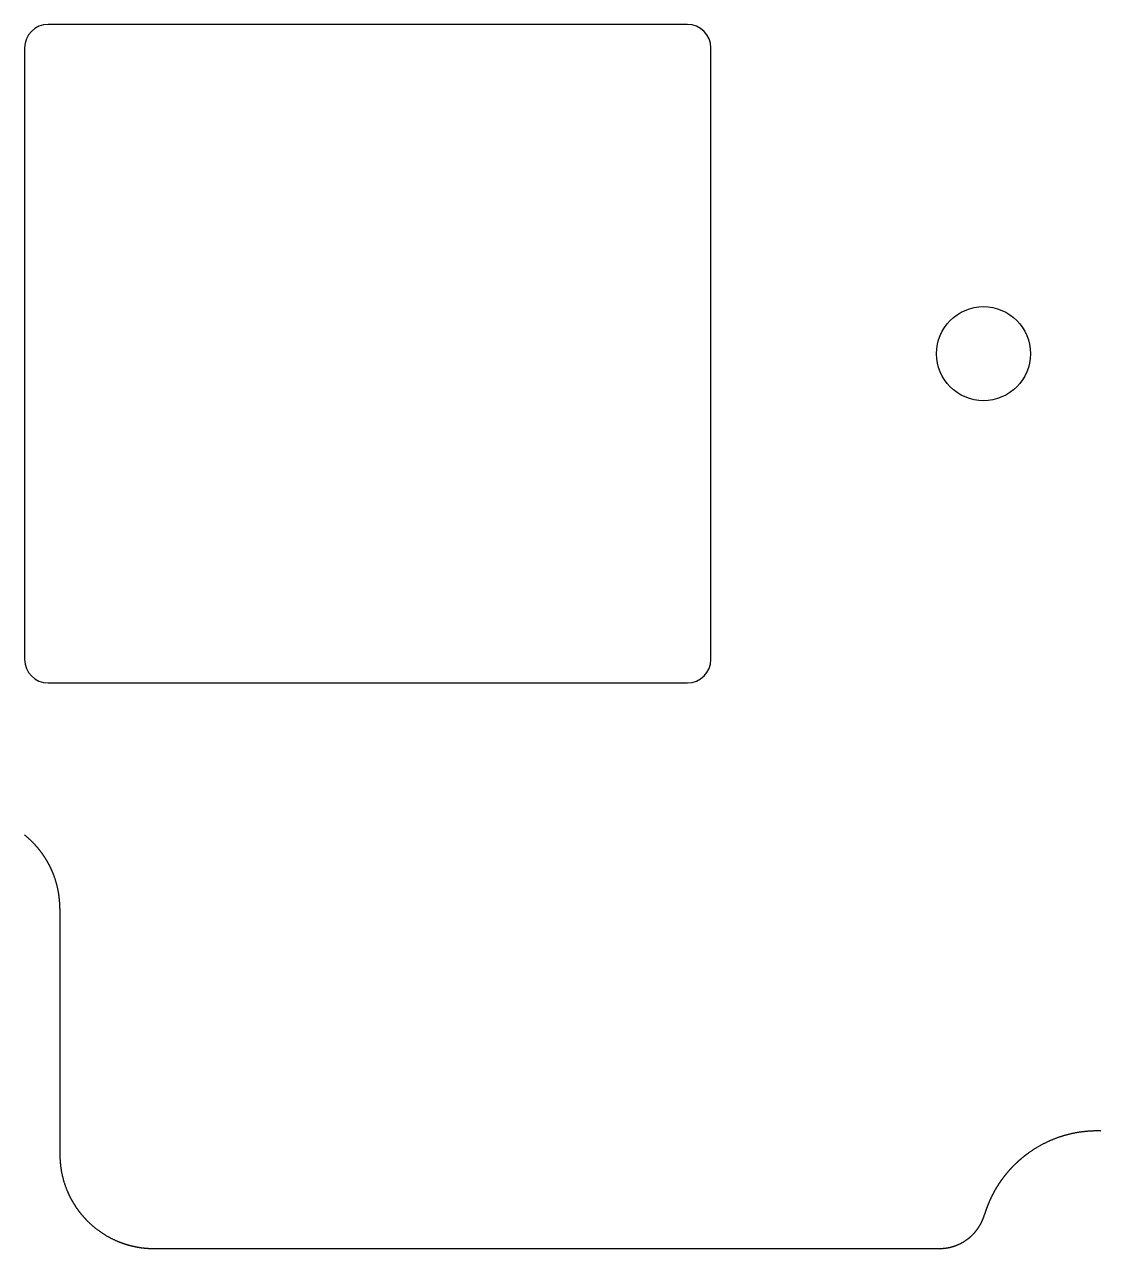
# Model space of a CAD drawing. Header units: millimetres. Extents: x -10 to 277, y -95 to 18.
# Drawn here: x 230.82 to 253.71, y -95.23 to -69.2 of the extents above; entities that cross this region are included whole.
import ezdxf

# ---------------------------------------------------------------- set-up
doc = ezdxf.new("R2010")
doc.units = ezdxf.units.MM
doc.header["$MEASUREMENT"] = 0
doc.layers.get('0').update_dxf_attribs({"linetype": 'CONTINUOUS'})
doc.layers.add('Edge.Cuts', color=53, linetype='CONTINUOUS')

msp = doc.modelspace()

# ---------------------------------------------------------------- linework, layer by layer
msp.add_lwpolyline([(245.425, -82.6975), (245.425, -69.6975, 0.414213562), (244.925, -69.1975), (231.325, -69.1975, 0.414212391), (230.825, -69.6975), (230.825, -82.6975, 0.414212391), (231.325, -83.1975), (244.925, -83.1975, 0.414213562)], format="xyb", close=True)
msp.add_circle((251.221875, -76.1975), 1)
at = {"layer": 'Edge.Cuts', "linetype": 'Continuous'}
for p, q in [((230.829289, -86.436809), (230.819416, -86.42891)), ((230.839113, -86.44477), (230.829289, -86.436809)), ((230.848885, -86.452794), (230.839113, -86.44477)), ((230.858607, -86.460879), (230.848885, -86.452794)), ((230.868278, -86.469026), (230.858607, -86.460879)), ((230.877898, -86.477234), (230.868278, -86.469026)), ((230.887466, -86.485503), (230.877898, -86.477234)), ((230.896982, -86.493832), (230.887466, -86.485503)), ((230.906445, -86.502222), (230.896982, -86.493832)), ((230.915855, -86.510672), (230.906445, -86.502222)), ((230.925213, -86.519182), (230.915855, -86.510672)), ((230.934517, -86.527751), (230.925213, -86.519182)), ((230.943767, -86.53638), (230.934517, -86.527751)), ((230.952963, -86.545067), (230.943767, -86.53638)), ((230.962104, -86.553813), (230.952963, -86.545067)), ((230.971191, -86.562618), (230.962104, -86.553813)), ((230.980223, -86.57148), (230.971191, -86.562618)), ((230.9892, -86.5804), (230.980223, -86.57148)), ((230.990831, -86.582033), (230.9892, -86.5804)), ((230.995296, -86.586523), (230.990831, -86.582033)), ((230.999746, -86.591025), (230.995296, -86.586523)), ((231.004182, -86.595542), (230.999746, -86.591025)), ((231.008602, -86.600072), (231.004182, -86.595542)), ((231.013009, -86.604616), (231.008602, -86.600072)), ((231.0174, -86.609174), (231.013009, -86.604616)), ((231.021778, -86.613746), (231.0174, -86.609174)), ((231.02614, -86.61833), (231.021778, -86.613746)), ((231.030489, -86.622929), (231.02614, -86.61833)), ((231.034821, -86.627541), (231.030489, -86.622929)), ((231.03914, -86.632167), (231.034821, -86.627541)), ((231.043443, -86.636806), (231.03914, -86.632167)), ((231.047733, -86.641459), (231.043443, -86.636806)), ((231.052006, -86.646125), (231.047733, -86.641459)), ((231.056265, -86.650804), (231.052006, -86.646125)), ((231.060509, -86.655496), (231.056265, -86.650804)), ((231.064738, -86.660203), (231.060509, -86.655496)), ((231.068952, -86.664922), (231.064738, -86.660203)), ((231.073151, -86.669654), (231.068952, -86.664922)), ((231.077335, -86.674399), (231.073151, -86.669654)), ((231.081504, -86.679158), (231.077335, -86.674399)), ((231.085657, -86.683929), (231.081504, -86.679158)), ((231.089796, -86.688714), (231.085657, -86.683929)), ((231.093918, -86.693511), (231.089796, -86.688714)), ((231.098027, -86.698322), (231.093918, -86.693511)), ((231.102119, -86.703145), (231.098027, -86.698322)), ((231.106196, -86.707982), (231.102119, -86.703145)), ((231.110258, -86.71283), (231.106196, -86.707982)), ((231.114304, -86.717693), (231.110258, -86.71283)), ((231.118335, -86.722566), (231.114304, -86.717693)), ((231.122351, -86.727454), (231.118335, -86.722566)), ((231.12635, -86.732353), (231.122351, -86.727454)), ((231.130335, -86.737266), (231.12635, -86.732353)), ((231.134303, -86.74219), (231.130335, -86.737266)), ((231.138256, -86.747128), (231.134303, -86.74219)), ((231.142193, -86.752077), (231.138256, -86.747128)), ((231.146115, -86.75704), (231.142193, -86.752077)), ((231.150021, -86.762014), (231.146115, -86.75704)), ((231.153911, -86.767001), (231.150021, -86.762014)), ((231.157785, -86.771999), (231.153911, -86.767001)), ((231.161644, -86.777011), (231.157785, -86.771999)), ((231.165486, -86.782034), (231.161644, -86.777011)), ((231.169313, -86.787069), (231.165486, -86.782034)), ((231.173123, -86.792116), (231.169313, -86.787069)), ((231.176918, -86.797176), (231.173123, -86.792116)), ((231.180696, -86.802247), (231.176918, -86.797176)), ((231.184459, -86.807331), (231.180696, -86.802247)), ((231.188205, -86.812426), (231.184459, -86.807331)), ((231.191936, -86.817533), (231.188205, -86.812426)), ((231.19565, -86.822652), (231.191936, -86.817533)), ((231.199348, -86.827783), (231.19565, -86.822652)), ((231.203029, -86.832924), (231.199348, -86.827783)), ((231.206695, -86.838079), (231.203029, -86.832924)), ((231.210343, -86.843244), (231.206695, -86.838079)), ((231.213976, -86.848421), (231.210343, -86.843244)), ((231.217592, -86.853609), (231.213976, -86.848421)), ((231.221192, -86.858809), (231.217592, -86.853609)), ((231.224775, -86.86402), (231.221192, -86.858809)), ((231.228343, -86.869243), (231.224775, -86.86402)), ((231.231893, -86.874476), (231.228343, -86.869243)), ((231.235427, -86.879721), (231.231893, -86.874476)), ((231.238944, -86.884977), (231.235427, -86.879721)), ((231.242444, -86.890245), (231.238944, -86.884977)), ((231.245928, -86.895523), (231.242444, -86.890245)), ((231.249396, -86.900813), (231.245928, -86.895523)), ((231.252846, -86.906113), (231.249396, -86.900813)), ((231.25628, -86.911424), (231.252846, -86.906113)), ((231.259696, -86.916746), (231.25628, -86.911424)), ((231.263097, -86.922079), (231.259696, -86.916746)), ((231.26648, -86.927422), (231.263097, -86.922079)), ((231.269846, -86.932777), (231.26648, -86.927422)), ((231.273195, -86.938142), (231.269846, -86.932777)), ((231.276528, -86.943518), (231.273195, -86.938142)), ((231.279843, -86.948904), (231.276528, -86.943518)), ((231.283142, -86.954301), (231.279843, -86.948904)), ((231.286423, -86.959707), (231.283142, -86.954301)), ((231.289687, -86.965125), (231.286423, -86.959707)), ((231.292934, -86.970553), (231.289687, -86.965125)), ((231.296164, -86.975991), (231.292934, -86.970553)), ((231.299376, -86.981439), (231.296164, -86.975991)), ((231.302572, -86.986898), (231.299376, -86.981439)), ((231.30575, -86.992366), (231.302572, -86.986898)), ((231.308911, -86.997845), (231.30575, -86.992366)), ((231.312055, -87.003333), (231.308911, -86.997845)), ((231.315181, -87.008832), (231.312055, -87.003333)), ((231.31829, -87.01434), (231.315181, -87.008832)), ((231.321381, -87.019859), (231.31829, -87.01434)), ((231.324455, -87.025387), (231.321381, -87.019859)), ((231.327512, -87.030925), (231.324455, -87.025387)), ((231.33055, -87.036472), (231.327512, -87.030925)), ((231.333572, -87.042029), (231.33055, -87.036472)), ((231.336576, -87.047596), (231.333572, -87.042029)), ((231.339562, -87.053172), (231.336576, -87.047596)), ((231.34253, -87.058757), (231.339562, -87.053172)), ((231.345482, -87.064353), (231.34253, -87.058757)), ((231.348415, -87.069957), (231.345482, -87.064353)), ((231.35133, -87.07557), (231.348415, -87.069957)), ((231.354228, -87.081193), (231.35133, -87.07557)), ((231.357108, -87.086825), (231.354228, -87.081193)), ((231.35997, -87.092466), (231.357108, -87.086825)), ((231.362815, -87.098116), (231.35997, -87.092466)), ((231.365641, -87.103775), (231.362815, -87.098116)), ((231.36845, -87.109443), (231.365641, -87.103775)), ((231.37124, -87.11512), (231.36845, -87.109443)), ((231.374013, -87.120806), (231.37124, -87.11512)), ((231.376767, -87.1265), (231.374013, -87.120806)), ((231.379504, -87.132203), (231.376767, -87.1265)), ((231.382223, -87.137915), (231.379504, -87.132203)), ((231.384923, -87.143635), (231.382223, -87.137915)), ((231.387606, -87.149364), (231.384923, -87.143635)), ((231.39027, -87.155101), (231.387606, -87.149364)), ((231.392916, -87.160847), (231.39027, -87.155101)), ((231.395544, -87.166601), (231.392916, -87.160847)), ((231.398154, -87.172363), (231.395544, -87.166601)), ((231.400746, -87.178134), (231.398154, -87.172363)), ((231.403319, -87.183912), (231.400746, -87.178134)), ((231.405874, -87.189699), (231.403319, -87.183912)), ((231.408411, -87.195494), (231.405874, -87.189699)), ((231.410929, -87.201297), (231.408411, -87.195494)), ((231.413429, -87.207108), (231.410929, -87.201297)), ((231.415911, -87.212926), (231.413429, -87.207108)), ((231.418374, -87.218753), (231.415911, -87.212926)), ((231.420819, -87.224587), (231.418374, -87.218753)), ((231.423245, -87.230429), (231.420819, -87.224587)), ((231.428042, -87.242135), (231.423245, -87.230429)), ((231.432765, -87.253872), (231.428042, -87.242135)), ((231.437414, -87.265638), (231.432765, -87.253872)), ((231.441988, -87.277433), (231.437414, -87.265638)), ((231.446487, -87.289256), (231.441988, -87.277433)), ((231.450912, -87.301108), (231.446487, -87.289256)), ((231.455261, -87.312987), (231.450912, -87.301108)), ((231.459535, -87.324894), (231.455261, -87.312987)), ((231.463734, -87.336827), (231.459535, -87.324894)), ((231.467857, -87.348786), (231.463734, -87.336827)), ((231.471904, -87.360771), (231.467857, -87.348786)), ((231.475875, -87.372781), (231.471904, -87.360771)), ((231.479771, -87.384815), (231.475875, -87.372781)), ((231.48359, -87.396874), (231.479771, -87.384815)), ((231.487332, -87.408956), (231.48359, -87.396874)), ((231.490998, -87.421062), (231.487332, -87.408956)), ((231.494587, -87.43319), (231.490998, -87.421062)), ((231.4981, -87.445341), (231.494587, -87.43319)), ((231.501535, -87.457513), (231.4981, -87.445341)), ((231.504894, -87.469706), (231.501535, -87.457513)), ((231.508175, -87.48192), (231.504894, -87.469706)), ((231.511379, -87.494154), (231.508175, -87.48192)), ((231.514505, -87.506409), (231.511379, -87.494154)), ((231.517553, -87.518682), (231.514505, -87.506409)), ((231.520524, -87.530974), (231.517553, -87.518682)), ((231.523417, -87.543284), (231.520524, -87.530974)), ((231.526232, -87.555612), (231.523417, -87.543284)), ((231.528969, -87.567958), (231.526232, -87.555612)), ((231.531628, -87.58032), (231.528969, -87.567958)), ((231.534208, -87.592698), (231.531628, -87.58032)), ((231.53671, -87.605093), (231.534208, -87.592698)), ((231.539134, -87.617502), (231.53671, -87.605093)), ((231.541479, -87.629927), (231.539134, -87.617502)), ((231.543745, -87.642366), (231.541479, -87.629927)), ((231.545933, -87.654819), (231.543745, -87.642366)), ((231.548041, -87.667285), (231.545933, -87.654819)), ((231.550071, -87.679764), (231.548041, -87.667285)), ((231.552022, -87.692256), (231.550071, -87.679764)), ((231.553894, -87.70476), (231.552022, -87.692256)), ((231.555686, -87.717275), (231.553894, -87.70476)), ((231.5574, -87.729802), (231.555686, -87.717275)), ((231.559034, -87.742339), (231.5574, -87.729802)), ((231.560589, -87.754886), (231.559034, -87.742339)), ((231.562064, -87.767443), (231.560589, -87.754886)), ((231.56346, -87.780008), (231.562064, -87.767443)), ((231.564777, -87.792583), (231.56346, -87.780008)), ((231.566014, -87.805166), (231.564777, -87.792583)), ((231.567171, -87.817757), (231.566014, -87.805166)), ((231.568249, -87.830355), (231.567171, -87.817757)), ((231.569247, -87.84296), (231.568249, -87.830355)), ((231.570166, -87.855572), (231.569247, -87.84296)), ((231.571004, -87.86819), (231.570166, -87.855572)), ((231.571763, -87.880813), (231.571004, -87.86819)), ((231.572442, -87.893441), (231.571763, -87.880813)), ((231.573042, -87.906074), (231.572442, -87.893441)), ((231.573561, -87.918711), (231.573042, -87.906074)), ((231.574001, -87.931352), (231.573561, -87.918711)), ((231.57436, -87.943997), (231.574001, -87.931352)), ((231.57464, -87.956644), (231.57436, -87.943997)), ((231.57484, -87.969294), (231.57464, -87.956644)), ((231.57496, -87.981946), (231.57484, -87.969294)), ((231.575, -87.9946), (231.57496, -87.981946)), ((231.575, -87.9946), (231.575, -93.226)), ((252.673791, -92.919053), (252.660769, -92.924541)), ((252.686843, -92.913639), (252.673791, -92.919053)), ((252.699925, -92.9083), (252.686843, -92.913639)), ((252.713036, -92.903035), (252.699925, -92.9083)), ((252.726175, -92.897844), (252.713036, -92.903035)), ((252.739343, -92.892729), (252.726175, -92.897844)), ((252.752539, -92.887688), (252.739343, -92.892729)), ((252.765762, -92.882723), (252.752539, -92.887688)), ((252.779012, -92.877833), (252.765762, -92.882723)), ((252.792289, -92.873018), (252.779012, -92.877833)), ((252.805592, -92.868279), (252.792289, -92.873018)), ((252.818921, -92.863615), (252.805592, -92.868279)), ((252.832275, -92.859027), (252.818921, -92.863615)), ((252.845654, -92.854516), (252.832275, -92.859027)), ((252.859058, -92.85008), (252.845654, -92.854516)), ((252.872486, -92.84572), (252.859058, -92.85008)), ((252.885938, -92.841437), (252.872486, -92.84572)), ((252.899414, -92.83723), (252.885938, -92.841437)), ((252.912912, -92.8331), (252.899414, -92.83723)), ((252.926433, -92.829047), (252.912912, -92.8331)), ((252.939976, -92.82507), (252.926433, -92.829047)), ((252.953542, -92.82117), (252.939976, -92.82507)), ((252.967128, -92.817348), (252.953542, -92.82117)), ((252.980736, -92.813602), (252.967128, -92.817348)), ((252.994365, -92.809934), (252.980736, -92.813602)), ((253.008014, -92.806343), (252.994365, -92.809934)), ((253.021683, -92.802829), (253.008014, -92.806343)), ((253.035371, -92.799393), (253.021683, -92.802829)), ((253.049079, -92.796034), (253.035371, -92.799393)), ((253.062805, -92.792754), (253.049079, -92.796034)), ((253.07655, -92.789551), (253.062805, -92.792754)), ((253.090313, -92.786426), (253.07655, -92.789551)), ((253.104094, -92.783378), (253.090313, -92.786426)), ((253.117892, -92.780409), (253.104094, -92.783378)), ((253.131707, -92.777518), (253.117892, -92.780409)), ((253.145539, -92.774706), (253.131707, -92.777518)), ((253.159387, -92.771971), (253.145539, -92.774706)), ((253.173251, -92.769315), (253.159387, -92.771971)), ((253.18713, -92.766737), (253.173251, -92.769315)), ((253.201025, -92.764238), (253.18713, -92.766737)), ((253.214935, -92.761817), (253.201025, -92.764238)), ((253.228859, -92.759475), (253.214935, -92.761817)), ((253.242797, -92.757212), (253.228859, -92.759475)), ((253.256749, -92.755028), (253.242797, -92.757212)), ((253.270715, -92.752922), (253.256749, -92.755028)), ((253.284694, -92.750895), (253.270715, -92.752922)), ((253.298685, -92.748947), (253.284694, -92.750895)), ((253.312689, -92.747078), (253.298685, -92.748947)), ((253.326706, -92.745288), (253.312689, -92.747078)), ((253.340734, -92.743577), (253.326706, -92.745288)), ((253.354773, -92.741946), (253.340734, -92.743577)), ((253.368824, -92.740393), (253.354773, -92.741946)), ((253.382886, -92.73892), (253.368824, -92.740393)), ((253.396958, -92.737526), (253.382886, -92.73892)), ((253.41104, -92.736211), (253.396958, -92.737526)), ((253.425133, -92.734976), (253.41104, -92.736211)), ((253.439235, -92.73382), (253.425133, -92.734976)), ((253.453346, -92.732744), (253.439235, -92.73382)), ((253.467466, -92.731747), (253.453346, -92.732744)), ((253.481595, -92.73083), (253.467466, -92.731747)), ((253.495732, -92.729992), (253.481595, -92.73083)), ((253.509877, -92.729234), (253.495732, -92.729992)), ((253.52403, -92.728556), (253.509877, -92.729234)), ((253.538191, -92.727957), (253.52403, -92.728556)), ((253.552359, -92.727438), (253.538191, -92.727957)), ((253.566533, -92.726999), (253.552359, -92.727438)), ((253.580714, -92.726639), (253.566533, -92.726999)), ((253.594902, -92.72636), (253.580714, -92.726639)), ((253.609096, -92.72616), (253.594902, -92.72636)), ((253.623295, -92.72604), (253.609096, -92.72616)), ((253.6375, -92.726), (253.623295, -92.72604)), ((253.644065, -92.726009), (253.6375, -92.726)), ((253.651173, -92.726037), (253.644065, -92.726009)), ((253.658277, -92.726086), (253.651173, -92.726037)), ((253.665382, -92.726154), (253.658277, -92.726086)), ((253.672483, -92.726243), (253.665382, -92.726154)), ((253.679585, -92.726351), (253.672483, -92.726243)), ((253.686683, -92.726479), (253.679585, -92.726351)), ((253.693782, -92.726628), (253.686683, -92.726479)), ((253.700877, -92.726796), (253.693782, -92.726628)), ((253.707972, -92.726985), (253.700877, -92.726796)), ((253.715064, -92.727193), (253.707972, -92.726985)), ((252.203779, -93.177958), (252.192202, -93.186113)), ((252.215402, -93.169869), (252.203779, -93.177958)), ((252.22707, -93.161846), (252.215402, -93.169869)), ((252.238782, -93.15389), (252.22707, -93.161846)), ((252.25054, -93.145999), (252.238782, -93.15389)), ((252.262341, -93.138176), (252.25054, -93.145999)), ((252.274186, -93.13042), (252.262341, -93.138176)), ((252.286074, -93.12273), (252.274186, -93.13042)), ((252.298005, -93.115109), (252.286074, -93.12273)), ((252.309979, -93.107555), (252.298005, -93.115109)), ((252.321994, -93.10007), (252.309979, -93.107555)), ((252.334051, -93.092652), (252.321994, -93.10007)), ((252.34615, -93.085303), (252.334051, -93.092652)), ((252.358289, -93.078024), (252.34615, -93.085303)), ((252.370468, -93.070813), (252.358289, -93.078024)), ((252.382687, -93.063671), (252.370468, -93.070813)), ((252.394946, -93.056599), (252.382687, -93.063671)), ((252.407244, -93.049597), (252.394946, -93.056599)), ((252.419581, -93.042665), (252.407244, -93.049597)), ((252.431955, -93.035803), (252.419581, -93.042665)), ((252.444368, -93.029011), (252.431955, -93.035803)), ((252.456818, -93.02229), (252.444368, -93.029011)), ((252.469305, -93.015641), (252.456818, -93.02229)), ((252.481829, -93.009062), (252.469305, -93.015641)), ((252.494389, -93.002554), (252.481829, -93.009062)), ((252.506985, -92.996118), (252.494389, -93.002554)), ((252.519616, -92.989754), (252.506985, -92.996118)), ((252.532281, -92.983462), (252.519616, -92.989754)), ((252.544982, -92.977242), (252.532281, -92.983462)), ((252.557716, -92.971094), (252.544982, -92.977242)), ((252.570484, -92.965019), (252.557716, -92.971094)), ((252.583286, -92.959017), (252.570484, -92.965019)), ((252.59612, -92.953088), (252.583286, -92.959017)), ((252.608987, -92.947231), (252.59612, -92.953088)), ((252.621885, -92.941448), (252.608987, -92.947231)), ((252.634815, -92.935739), (252.621885, -92.941448)), ((252.647777, -92.930103), (252.634815, -92.935739)), ((252.660769, -92.924541), (252.647777, -92.930103)), ((231.575, -93.226), (231.57504, -93.238654)), ((231.57504, -93.238654), (231.57516, -93.251306)), ((231.57516, -93.251306), (231.57536, -93.263956)), ((231.57536, -93.263956), (231.57564, -93.276603)), ((231.57564, -93.276603), (231.575999, -93.289248)), ((231.575999, -93.289248), (231.576439, -93.301889)), ((231.576439, -93.301889), (231.576958, -93.314526)), ((231.576958, -93.314526), (231.577558, -93.327159)), ((231.577558, -93.327159), (231.578237, -93.339787)), ((231.578237, -93.339787), (231.578996, -93.35241)), ((231.578996, -93.35241), (231.579834, -93.365028)), ((231.579834, -93.365028), (231.580753, -93.37764)), ((231.580753, -93.37764), (231.581751, -93.390245)), ((231.581751, -93.390245), (231.582829, -93.402843)), ((231.582829, -93.402843), (231.583986, -93.415434)), ((231.583986, -93.415434), (231.585223, -93.428017)), ((231.585223, -93.428017), (231.58654, -93.440592)), ((231.58654, -93.440592), (231.587936, -93.453157)), ((251.888163, -93.439908), (251.883113, -93.444865)), ((251.893227, -93.434964), (251.888163, -93.439908)), ((251.898305, -93.430036), (251.893227, -93.434964)), ((251.903398, -93.425121), (251.898305, -93.430036)), ((251.908504, -93.420221), (251.903398, -93.425121)), ((251.913625, -93.415335), (251.908504, -93.420221)), ((251.918758, -93.410464), (251.913625, -93.415335)), ((251.923907, -93.405607), (251.918758, -93.410464)), ((251.929068, -93.400764), (251.923907, -93.405607)), ((251.934244, -93.395936), (251.929068, -93.400764)), ((251.939433, -93.391123), (251.934244, -93.395936)), ((251.944637, -93.386324), (251.939433, -93.391123)), ((251.949853, -93.381539), (251.944637, -93.386324)), ((251.955084, -93.37677), (251.949853, -93.381539)), ((251.960327, -93.372015), (251.955084, -93.37677)), ((251.965585, -93.367274), (251.960327, -93.372015)), ((251.970856, -93.362549), (251.965585, -93.367274)), ((251.97614, -93.357838), (251.970856, -93.362549)), ((251.981437, -93.353143), (251.97614, -93.357838)), ((251.986749, -93.348462), (251.981437, -93.353143)), ((251.992073, -93.343796), (251.986749, -93.348462)), ((251.99741, -93.339145), (251.992073, -93.343796)), ((252.002761, -93.334509), (251.99741, -93.339145)), ((252.008125, -93.329889), (252.002761, -93.334509)), ((252.013502, -93.325283), (252.008125, -93.329889)), ((252.018892, -93.320692), (252.013502, -93.325283)), ((252.024295, -93.316117), (252.018892, -93.320692)), ((252.029711, -93.311557), (252.024295, -93.316117)), ((252.03514, -93.307012), (252.029711, -93.311557)), ((252.040582, -93.302483), (252.03514, -93.307012)), ((252.046036, -93.297969), (252.040582, -93.302483)), ((252.051504, -93.29347), (252.046036, -93.297969)), ((252.056984, -93.288987), (252.051504, -93.29347)), ((252.062476, -93.284519), (252.056984, -93.288987)), ((252.067982, -93.280066), (252.062476, -93.284519)), ((252.0735, -93.27563), (252.067982, -93.280066)), ((252.07903, -93.271208), (252.0735, -93.27563)), ((252.084574, -93.266803), (252.07903, -93.271208)), ((252.090129, -93.262413), (252.084574, -93.266803)), ((252.095697, -93.258038), (252.090129, -93.262413)), ((252.101277, -93.25368), (252.095697, -93.258038)), ((252.10687, -93.249337), (252.101277, -93.25368)), ((252.112475, -93.24501), (252.10687, -93.249337)), ((252.118092, -93.240699), (252.112475, -93.24501)), ((252.123721, -93.236404), (252.118092, -93.240699)), ((252.129362, -93.232124), (252.123721, -93.236404)), ((252.135016, -93.227861), (252.129362, -93.232124)), ((252.140681, -93.223614), (252.135016, -93.227861)), ((252.146358, -93.219382), (252.140681, -93.223614)), ((252.157749, -93.210968), (252.146358, -93.219382)), ((252.169186, -93.202618), (252.157749, -93.210968)), ((252.180671, -93.194333), (252.169186, -93.202618)), ((252.192202, -93.186113), (252.180671, -93.194333)), ((231.587936, -93.453157), (231.589411, -93.465714)), ((231.589411, -93.465714), (231.590966, -93.478261)), ((231.590966, -93.478261), (231.5926, -93.490798)), ((231.5926, -93.490798), (231.594314, -93.503325)), ((231.594314, -93.503325), (231.596106, -93.51584)), ((231.596106, -93.51584), (231.597978, -93.528344)), ((231.597978, -93.528344), (231.599929, -93.540836)), ((231.599929, -93.540836), (231.601959, -93.553315)), ((231.601959, -93.553315), (231.604067, -93.565781)), ((231.604067, -93.565781), (231.606255, -93.578234)), ((231.606255, -93.578234), (231.608521, -93.590673)), ((231.608521, -93.590673), (231.610866, -93.603098)), ((231.610866, -93.603098), (231.61329, -93.615507)), ((231.61329, -93.615507), (231.615792, -93.627902)), ((231.615792, -93.627902), (231.618372, -93.64028)), ((231.618372, -93.64028), (231.621031, -93.652642)), ((231.621031, -93.652642), (231.623768, -93.664988)), ((231.623768, -93.664988), (231.626583, -93.677316)), ((231.626583, -93.677316), (231.629476, -93.689626)), ((231.629476, -93.689626), (231.632447, -93.701918)), ((231.632447, -93.701918), (231.635495, -93.714191)), ((251.658099, -93.698636), (251.653788, -93.704235)), ((251.662424, -93.693049), (251.658099, -93.698636)), ((251.666767, -93.687474), (251.662424, -93.693049)), ((251.671124, -93.681912), (251.666767, -93.687474)), ((251.675499, -93.676361), (251.671124, -93.681912)), ((251.679888, -93.670823), (251.675499, -93.676361)), ((251.684294, -93.665296), (251.679888, -93.670823)), ((251.688714, -93.659783), (251.684294, -93.665296)), ((251.693152, -93.654281), (251.688714, -93.659783)), ((251.697604, -93.648793), (251.693152, -93.654281)), ((251.702073, -93.643316), (251.697604, -93.648793)), ((251.706556, -93.637852), (251.702073, -93.643316)), ((251.711056, -93.6324), (251.706556, -93.637852)), ((251.715571, -93.626962), (251.711056, -93.6324)), ((251.720102, -93.621535), (251.715571, -93.626962)), ((251.724648, -93.616122), (251.720102, -93.621535)), ((251.72921, -93.610721), (251.724648, -93.616122)), ((251.733786, -93.605333), (251.72921, -93.610721)), ((251.738379, -93.599957), (251.733786, -93.605333)), ((251.742986, -93.594595), (251.738379, -93.599957)), ((251.74761, -93.589245), (251.742986, -93.594595)), ((251.752248, -93.583909), (251.74761, -93.589245)), ((251.756901, -93.578585), (251.752248, -93.583909)), ((251.76157, -93.573275), (251.756901, -93.578585)), ((251.766254, -93.567977), (251.76157, -93.573275)), ((251.770953, -93.562693), (251.766254, -93.567977)), ((251.775667, -93.557421), (251.770953, -93.562693)), ((251.780396, -93.552163), (251.775667, -93.557421)), ((251.78514, -93.546918), (251.780396, -93.552163)), ((251.789899, -93.541687), (251.78514, -93.546918)), ((251.794673, -93.536468), (251.789899, -93.541687)), ((251.799462, -93.531263), (251.794673, -93.536468)), ((251.804266, -93.526071), (251.799462, -93.531263)), ((251.809084, -93.520894), (251.804266, -93.526071)), ((251.813918, -93.515729), (251.809084, -93.520894)), ((251.818765, -93.510578), (251.813918, -93.515729)), ((251.823629, -93.50544), (251.818765, -93.510578)), ((251.828506, -93.500317), (251.823629, -93.50544)), ((251.833398, -93.495206), (251.828506, -93.500317)), ((251.838304, -93.49011), (251.833398, -93.495206)), ((251.843226, -93.485027), (251.838304, -93.49011)), ((251.848161, -93.479958), (251.843226, -93.485027)), ((251.853111, -93.474903), (251.848161, -93.479958)), ((251.858076, -93.469862), (251.853111, -93.474903)), ((251.863055, -93.464834), (251.858076, -93.469862)), ((251.868048, -93.459821), (251.863055, -93.464834)), ((251.873055, -93.454821), (251.868048, -93.459821)), ((251.878077, -93.449836), (251.873055, -93.454821)), ((251.883113, -93.444865), (251.878077, -93.449836)), ((231.635495, -93.714191), (231.638621, -93.726446)), ((231.638621, -93.726446), (231.641825, -93.73868)), ((231.641825, -93.73868), (231.645106, -93.750894)), ((231.645106, -93.750894), (231.648465, -93.763087)), ((231.648465, -93.763087), (231.6519, -93.775259)), ((231.6519, -93.775259), (231.655413, -93.78741)), ((231.655413, -93.78741), (231.659002, -93.799538)), ((231.659002, -93.799538), (231.662668, -93.811644)), ((231.662668, -93.811644), (231.66641, -93.823726)), ((231.66641, -93.823726), (231.670229, -93.835785)), ((231.670229, -93.835785), (231.674125, -93.847819)), ((231.674125, -93.847819), (231.678096, -93.859829)), ((231.678096, -93.859829), (231.682143, -93.871814)), ((231.682143, -93.871814), (231.686266, -93.883773)), ((231.686266, -93.883773), (231.690465, -93.895706)), ((231.690465, -93.895706), (231.694739, -93.907613)), ((231.694739, -93.907613), (231.699088, -93.919492)), ((231.699088, -93.919492), (231.703513, -93.931344)), ((231.703513, -93.931344), (231.708012, -93.943167)), ((231.708012, -93.943167), (231.712586, -93.954962)), ((231.712586, -93.954962), (231.717235, -93.966728)), ((251.480417, -93.961872), (251.476857, -93.967968)), ((251.483996, -93.955784), (251.480417, -93.961872)), ((251.48759, -93.949709), (251.483996, -93.955784)), ((251.491203, -93.943641), (251.48759, -93.949709)), ((251.494832, -93.937586), (251.491203, -93.943641)), ((251.498479, -93.931539), (251.494832, -93.937586)), ((251.502142, -93.925505), (251.498479, -93.931539)), ((251.505823, -93.919479), (251.502142, -93.925505)), ((251.509521, -93.913465), (251.505823, -93.919479)), ((251.513236, -93.90746), (251.509521, -93.913465)), ((251.516967, -93.901467), (251.513236, -93.90746)), ((251.520717, -93.895483), (251.516967, -93.901467)), ((251.524482, -93.889511), (251.520717, -93.895483)), ((251.528266, -93.883548), (251.524482, -93.889511)), ((251.532065, -93.877598), (251.528266, -93.883548)), ((251.535882, -93.871656), (251.532065, -93.877598)), ((251.539715, -93.865727), (251.535882, -93.871656)), ((251.543566, -93.859807), (251.539715, -93.865727)), ((251.547433, -93.8539), (251.543566, -93.859807)), ((251.551317, -93.848002), (251.547433, -93.8539)), ((251.555217, -93.842116), (251.551317, -93.848002)), ((251.559135, -93.83624), (251.555217, -93.842116)), ((251.563069, -93.830377), (251.559135, -93.83624)), ((251.567021, -93.824522), (251.563069, -93.830377)), ((251.570988, -93.818681), (251.567021, -93.824522)), ((251.574972, -93.812849), (251.570988, -93.818681)), ((251.578972, -93.80703), (251.574972, -93.812849)), ((251.58299, -93.801221), (251.578972, -93.80703)), ((251.587024, -93.795424), (251.58299, -93.801221)), ((251.591074, -93.789637), (251.587024, -93.795424)), ((251.595141, -93.783863), (251.591074, -93.789637)), ((251.599224, -93.778099), (251.595141, -93.783863)), ((251.603324, -93.772348), (251.599224, -93.778099)), ((251.60744, -93.766607), (251.603324, -93.772348)), ((251.611572, -93.760879), (251.60744, -93.766607)), ((251.615721, -93.755161), (251.611572, -93.760879)), ((251.619886, -93.749456), (251.615721, -93.755161)), ((251.624067, -93.743762), (251.619886, -93.749456)), ((251.628264, -93.73808), (251.624067, -93.743762)), ((251.632478, -93.732409), (251.628264, -93.73808)), ((251.636708, -93.726751), (251.632478, -93.732409)), ((251.640954, -93.721104), (251.636708, -93.726751)), ((251.645216, -93.715469), (251.640954, -93.721104)), ((251.649494, -93.709846), (251.645216, -93.715469)), ((251.653788, -93.704235), (251.649494, -93.709846)), ((231.717235, -93.966728), (231.721958, -93.978465)), ((231.721958, -93.978465), (231.726755, -93.990171)), ((231.726755, -93.990171), (231.729181, -93.996013)), ((231.729181, -93.996013), (231.731626, -94.001847)), ((231.731626, -94.001847), (231.734089, -94.007674)), ((231.734089, -94.007674), (231.736571, -94.013492)), ((231.736571, -94.013492), (231.739071, -94.019303)), ((231.739071, -94.019303), (231.741589, -94.025106)), ((231.741589, -94.025106), (231.744126, -94.030901)), ((231.744126, -94.030901), (231.746681, -94.036688)), ((231.746681, -94.036688), (231.749254, -94.042466)), ((231.749254, -94.042466), (231.751846, -94.048237)), ((231.751846, -94.048237), (231.754456, -94.053999)), ((231.754456, -94.053999), (231.757084, -94.059753)), ((231.757084, -94.059753), (231.75973, -94.065499)), ((231.75973, -94.065499), (231.762394, -94.071236)), ((231.762394, -94.071236), (231.765077, -94.076965)), ((231.765077, -94.076965), (231.767777, -94.082685)), ((231.767777, -94.082685), (231.770496, -94.088397)), ((231.770496, -94.088397), (231.773233, -94.0941)), ((231.773233, -94.0941), (231.775987, -94.099794)), ((231.775987, -94.099794), (231.77876, -94.10548)), ((231.77876, -94.10548), (231.78155, -94.111157)), ((231.78155, -94.111157), (231.784359, -94.116825)), ((231.784359, -94.116825), (231.787185, -94.122484)), ((231.787185, -94.122484), (231.79003, -94.128134)), ((231.79003, -94.128134), (231.792892, -94.133775)), ((231.792892, -94.133775), (231.795772, -94.139407)), ((231.795772, -94.139407), (231.79867, -94.14503)), ((231.79867, -94.14503), (231.801585, -94.150643)), ((231.801585, -94.150643), (231.804518, -94.156247)), ((231.804518, -94.156247), (231.80747, -94.161843)), ((231.80747, -94.161843), (231.810438, -94.167428)), ((231.810438, -94.167428), (231.813424, -94.173004)), ((231.813424, -94.173004), (231.816428, -94.178571)), ((231.816428, -94.178571), (231.81945, -94.184128)), ((231.81945, -94.184128), (231.822488, -94.189675)), ((231.822488, -94.189675), (231.825545, -94.195213)), ((231.825545, -94.195213), (231.828619, -94.200741)), ((231.828619, -94.200741), (231.83171, -94.20626)), ((231.83171, -94.20626), (231.834819, -94.211768)), ((231.834819, -94.211768), (231.837945, -94.217267)), ((231.837945, -94.217267), (231.841089, -94.222755)), ((231.841089, -94.222755), (231.84425, -94.228234)), ((251.348851, -94.219684), (251.346017, -94.226162)), ((251.351702, -94.213216), (251.348851, -94.219684)), ((251.354573, -94.206754), (251.351702, -94.213216)), ((251.357461, -94.200303), (251.354573, -94.206754)), ((251.360367, -94.193859), (251.357461, -94.200303)), ((251.363291, -94.187426), (251.360367, -94.193859)), ((251.366234, -94.180999), (251.363291, -94.187426)), ((251.369194, -94.174583), (251.366234, -94.180999)), ((251.372172, -94.168173), (251.369194, -94.174583)), ((251.375168, -94.161775), (251.372172, -94.168173)), ((251.378183, -94.155383), (251.375168, -94.161775)), ((251.381215, -94.149002), (251.378183, -94.155383)), ((251.384265, -94.142628), (251.381215, -94.149002)), ((251.387333, -94.136265), (251.384265, -94.142628)), ((251.390419, -94.129909), (251.387333, -94.136265)), ((251.393522, -94.123564), (251.390419, -94.129909)), ((251.396644, -94.117226), (251.393522, -94.123564)), ((251.399783, -94.1109), (251.396644, -94.117226)), ((251.402941, -94.10458), (251.399783, -94.1109)), ((251.406115, -94.098272), (251.402941, -94.10458)), ((251.409308, -94.09197), (251.406115, -94.098272)), ((251.412518, -94.08568), (251.409308, -94.09197)), ((251.415747, -94.079398), (251.412518, -94.08568)), ((251.418992, -94.073127), (251.415747, -94.079398)), ((251.422256, -94.066863), (251.418992, -94.073127)), ((251.425537, -94.06061), (251.422256, -94.066863)), ((251.428836, -94.054366), (251.425537, -94.06061)), ((251.432152, -94.048132), (251.428836, -94.054366)), ((251.435487, -94.041906), (251.432152, -94.048132)), ((251.438838, -94.035692), (251.435487, -94.041906)), ((251.442207, -94.029485), (251.438838, -94.035692)), ((251.445593, -94.02329), (251.442207, -94.029485)), ((251.448998, -94.017103), (251.445593, -94.02329)), ((251.452419, -94.010928), (251.448998, -94.017103)), ((251.455858, -94.00476), (251.452419, -94.010928)), ((251.459314, -93.998604), (251.455858, -94.00476)), ((251.462789, -93.992456), (251.459314, -93.998604)), ((251.466279, -93.98632), (251.462789, -93.992456)), ((251.469788, -93.980192), (251.466279, -93.98632)), ((251.473314, -93.974076), (251.469788, -93.980192)), ((251.476857, -93.967968), (251.473314, -93.974076)), ((231.84425, -94.228234), (231.847428, -94.233702)), ((231.847428, -94.233702), (231.850624, -94.239161)), ((231.850624, -94.239161), (231.853836, -94.244609)), ((231.853836, -94.244609), (231.857066, -94.250047)), ((231.857066, -94.250047), (231.860313, -94.255475)), ((231.860313, -94.255475), (231.863577, -94.260893)), ((231.863577, -94.260893), (231.866858, -94.266299)), ((231.866858, -94.266299), (231.870157, -94.271696)), ((231.870157, -94.271696), (231.873472, -94.277082)), ((231.873472, -94.277082), (231.876805, -94.282458)), ((231.876805, -94.282458), (231.880154, -94.287823)), ((231.880154, -94.287823), (231.88352, -94.293178)), ((231.88352, -94.293178), (231.886903, -94.298521)), ((231.886903, -94.298521), (231.890304, -94.303854)), ((231.890304, -94.303854), (231.89372, -94.309176)), ((231.89372, -94.309176), (231.897154, -94.314487)), ((231.897154, -94.314487), (231.900604, -94.319787)), ((231.900604, -94.319787), (231.904072, -94.325077)), ((231.904072, -94.325077), (231.907556, -94.330355)), ((231.907556, -94.330355), (231.911056, -94.335623)), ((231.911056, -94.335623), (231.914573, -94.340879)), ((231.914573, -94.340879), (231.918107, -94.346124)), ((231.918107, -94.346124), (231.921657, -94.351357)), ((231.921657, -94.351357), (231.925225, -94.35658)), ((231.925225, -94.35658), (231.928808, -94.361791)), ((231.928808, -94.361791), (231.932408, -94.366991)), ((231.932408, -94.366991), (231.936024, -94.372179)), ((231.936024, -94.372179), (231.939657, -94.377356)), ((231.939657, -94.377356), (231.943305, -94.382521)), ((231.943305, -94.382521), (231.946971, -94.387676)), ((231.946971, -94.387676), (231.950652, -94.392817)), ((231.950652, -94.392817), (231.95435, -94.397948)), ((231.95435, -94.397948), (231.958064, -94.403067)), ((231.958064, -94.403067), (231.961795, -94.408174)), ((231.961795, -94.408174), (231.965541, -94.413269)), ((231.965541, -94.413269), (231.969304, -94.418353)), ((231.969304, -94.418353), (231.973082, -94.423424)), ((231.973082, -94.423424), (231.976877, -94.428484)), ((231.976877, -94.428484), (231.980687, -94.433531)), ((231.980687, -94.433531), (231.984514, -94.438566)), ((231.984514, -94.438566), (231.988356, -94.443589)), ((231.988356, -94.443589), (231.992215, -94.448601)), ((231.992215, -94.448601), (231.996089, -94.453599)), ((231.996089, -94.453599), (231.999979, -94.458586)), ((231.999979, -94.458586), (232.003885, -94.46356)), ((232.003885, -94.46356), (232.007807, -94.468523)), ((232.007807, -94.468523), (232.011744, -94.473472)), ((232.011744, -94.473472), (232.015697, -94.47841)), ((232.015697, -94.47841), (232.019665, -94.483334)), ((232.019665, -94.483334), (232.02365, -94.488247)), ((251.251928, -94.478245), (251.249814, -94.485024)), ((251.254061, -94.47147), (251.251928, -94.478245)), ((251.256213, -94.464704), (251.254061, -94.47147)), ((251.258383, -94.457944), (251.256213, -94.464704)), ((251.260572, -94.451193), (251.258383, -94.457944)), ((251.26278, -94.444447), (251.260572, -94.451193)), ((251.265006, -94.43771), (251.26278, -94.444447)), ((251.267251, -94.430979), (251.265006, -94.43771)), ((251.269515, -94.424257), (251.267251, -94.430979)), ((251.271797, -94.41754), (251.269515, -94.424257)), ((251.274098, -94.410833), (251.271797, -94.41754)), ((251.276418, -94.404131), (251.274098, -94.410833)), ((251.278755, -94.397439), (251.276418, -94.404131)), ((251.281112, -94.390752), (251.278755, -94.397439)), ((251.283487, -94.384075), (251.281112, -94.390752)), ((251.285881, -94.377404), (251.283487, -94.384075)), ((251.288293, -94.370742), (251.285881, -94.377404)), ((251.290724, -94.364086), (251.288293, -94.370742)), ((251.293173, -94.357439), (251.290724, -94.364086)), ((251.295641, -94.350799), (251.293173, -94.357439)), ((251.298127, -94.344168), (251.295641, -94.350799)), ((251.300632, -94.337542), (251.298127, -94.344168)), ((251.303155, -94.330927), (251.300632, -94.337542)), ((251.305697, -94.324318), (251.303155, -94.330927)), ((251.308256, -94.317718), (251.305697, -94.324318)), ((251.310835, -94.311125), (251.308256, -94.317718)), ((251.313431, -94.304541), (251.310835, -94.311125)), ((251.316046, -94.297963), (251.313431, -94.304541)), ((251.318679, -94.291396), (251.316046, -94.297963)), ((251.321331, -94.284835), (251.318679, -94.291396)), ((251.324001, -94.278283), (251.321331, -94.284835)), ((251.326689, -94.271738), (251.324001, -94.278283)), ((251.329395, -94.265203), (251.326689, -94.271738)), ((251.33212, -94.258675), (251.329395, -94.265203)), ((251.334863, -94.252156), (251.33212, -94.258675)), ((251.337625, -94.245644), (251.334863, -94.252156)), ((251.340403, -94.239142), (251.337625, -94.245644)), ((251.343201, -94.232647), (251.340403, -94.239142)), ((251.346017, -94.226162), (251.343201, -94.232647)), ((232.02365, -94.488247), (232.027649, -94.493146)), ((232.027649, -94.493146), (232.031665, -94.498034)), ((232.031665, -94.498034), (232.035696, -94.502907)), ((232.035696, -94.502907), (232.039742, -94.50777)), ((232.039742, -94.50777), (232.043804, -94.512618)), ((232.043804, -94.512618), (232.047881, -94.517455)), ((232.047881, -94.517455), (232.051973, -94.522278)), ((232.051973, -94.522278), (232.056082, -94.527089)), ((232.056082, -94.527089), (232.060204, -94.531886)), ((232.060204, -94.531886), (232.064343, -94.536671)), ((232.064343, -94.536671), (232.068496, -94.541442)), ((232.068496, -94.541442), (232.072665, -94.546201)), ((232.072665, -94.546201), (232.076849, -94.550946)), ((232.076849, -94.550946), (232.081048, -94.555678)), ((232.081048, -94.555678), (232.085262, -94.560397)), ((232.085262, -94.560397), (232.089491, -94.565104)), ((232.089491, -94.565104), (232.093735, -94.569796)), ((232.093735, -94.569796), (232.097994, -94.574475)), ((232.097994, -94.574475), (232.102267, -94.579141)), ((232.102267, -94.579141), (232.106557, -94.583794)), ((232.106557, -94.583794), (232.11086, -94.588433)), ((232.11086, -94.588433), (232.115179, -94.593059)), ((232.115179, -94.593059), (232.119511, -94.597671)), ((232.119511, -94.597671), (232.12386, -94.60227)), ((232.12386, -94.60227), (232.128222, -94.606854)), ((232.128222, -94.606854), (232.1326, -94.611426)), ((232.1326, -94.611426), (232.136991, -94.615984)), ((232.136991, -94.615984), (232.141398, -94.620528)), ((232.141398, -94.620528), (232.145818, -94.625058)), ((232.145818, -94.625058), (232.150254, -94.629575)), ((232.150254, -94.629575), (232.154704, -94.634077)), ((232.154704, -94.634077), (232.159169, -94.638567)), ((232.159169, -94.638567), (232.1608, -94.6402)), ((232.1608, -94.6402), (232.169777, -94.64912)), ((232.169777, -94.64912), (232.178809, -94.657982)), ((232.178809, -94.657982), (232.187896, -94.666787)), ((232.187896, -94.666787), (232.197037, -94.675533)), ((232.197037, -94.675533), (232.206233, -94.68422)), ((232.206233, -94.68422), (232.215483, -94.692849)), ((232.215483, -94.692849), (232.224787, -94.701418)), ((232.224787, -94.701418), (232.234145, -94.709928)), ((232.234145, -94.709928), (232.243555, -94.718378)), ((232.243555, -94.718378), (232.253018, -94.726768)), ((232.253018, -94.726768), (232.262534, -94.735097)), ((232.262534, -94.735097), (232.272102, -94.743366)), ((232.272102, -94.743366), (232.281722, -94.751574)), ((251.137627, -94.746045), (251.13994, -94.742225)), ((251.13994, -94.742225), (251.142236, -94.738395)), ((251.142236, -94.738395), (251.144515, -94.734554)), ((251.144515, -94.734554), (251.146777, -94.730705)), ((251.146777, -94.730705), (251.149021, -94.726844)), ((251.149021, -94.726844), (251.151248, -94.722974)), ((251.151248, -94.722974), (251.153458, -94.719092)), ((251.153458, -94.719092), (251.15565, -94.715203)), ((251.15565, -94.715203), (251.157825, -94.711302)), ((251.157825, -94.711302), (251.159982, -94.707393)), ((251.159982, -94.707393), (251.162123, -94.703472)), ((251.162123, -94.703472), (251.164245, -94.699543)), ((251.164245, -94.699543), (251.16635, -94.695603)), ((251.16635, -94.695603), (251.168437, -94.691656)), ((251.168437, -94.691656), (251.170507, -94.687697)), ((251.170507, -94.687697), (251.172558, -94.68373)), ((251.172558, -94.68373), (251.174593, -94.679753)), ((251.174593, -94.679753), (251.176609, -94.675768)), ((251.176609, -94.675768), (251.178608, -94.671771)), ((251.178608, -94.671771), (251.180589, -94.667768)), ((251.180589, -94.667768), (251.182552, -94.663753)), ((251.182552, -94.663753), (251.184497, -94.659732)), ((251.184497, -94.659732), (251.186424, -94.655699)), ((251.186424, -94.655699), (251.188333, -94.65166)), ((251.188333, -94.65166), (251.190225, -94.64761)), ((251.190225, -94.64761), (251.192098, -94.643553)), ((251.192098, -94.643553), (251.193954, -94.639485)), ((251.193954, -94.639485), (251.195791, -94.635411)), ((251.195791, -94.635411), (251.19761, -94.631326)), ((251.19761, -94.631326), (251.199411, -94.627234)), ((251.199411, -94.627234), (251.201194, -94.623132)), ((251.201194, -94.623132), (251.202959, -94.619024)), ((251.202959, -94.619024), (251.204706, -94.614905)), ((251.204706, -94.614905), (251.206433, -94.61078)), ((251.206433, -94.61078), (251.208144, -94.606645)), ((251.208144, -94.606645), (251.209835, -94.602504)), ((251.209835, -94.602504), (251.211509, -94.598352)), ((251.211509, -94.598352), (251.213164, -94.594194)), ((251.213164, -94.594194), (251.214801, -94.590027)), ((251.214801, -94.590027), (251.216419, -94.585853)), ((251.216419, -94.585853), (251.21802, -94.581669)), ((251.21802, -94.581669), (251.219601, -94.57748)), ((251.219601, -94.57748), (251.221164, -94.573281)), ((251.221164, -94.573281), (251.222708, -94.569076)), ((251.222708, -94.569076), (251.224235, -94.564861)), ((251.224235, -94.564861), (251.225742, -94.560641)), ((251.225742, -94.560641), (251.227232, -94.556412)), ((251.227232, -94.556412), (251.228702, -94.552176)), ((251.228702, -94.552176), (251.230154, -94.547932)), ((251.230154, -94.547932), (251.231587, -94.543682)), ((251.231587, -94.543682), (251.233002, -94.539422)), ((251.233002, -94.539422), (251.234397, -94.535157)), ((251.234397, -94.535157), (251.235775, -94.530883)), ((251.235775, -94.530883), (251.237133, -94.526604)), ((251.237133, -94.526604), (251.238473, -94.522316)), ((251.238473, -94.522316), (251.239793, -94.518022)), ((251.239793, -94.518022), (251.241096, -94.51372)), ((251.241096, -94.51372), (251.2417, -94.5117)), ((251.243584, -94.505411), (251.2417, -94.5117)), ((251.245642, -94.498608), (251.243584, -94.505411)), ((251.247719, -94.491814), (251.245642, -94.498608)), ((251.249814, -94.485024), (251.247719, -94.491814)), ((232.281722, -94.751574), (232.291393, -94.759721)), ((232.291393, -94.759721), (232.301115, -94.767806)), ((232.301115, -94.767806), (232.310887, -94.77583)), ((232.310887, -94.77583), (232.320711, -94.783791)), ((232.320711, -94.783791), (232.330584, -94.79169)), ((232.330584, -94.79169), (232.340507, -94.799526)), ((232.340507, -94.799526), (232.350479, -94.8073)), ((232.350479, -94.8073), (232.3605, -94.81501)), ((232.3605, -94.81501), (232.370569, -94.822656)), ((232.370569, -94.822656), (232.380687, -94.830239)), ((232.380687, -94.830239), (232.390852, -94.837757)), ((232.390852, -94.837757), (232.401065, -94.845211)), ((232.401065, -94.845211), (232.411325, -94.852601)), ((232.411325, -94.852601), (232.421632, -94.859925)), ((232.421632, -94.859925), (232.431984, -94.867184)), ((232.431984, -94.867184), (232.442383, -94.874378)), ((232.442383, -94.874378), (232.452827, -94.881506)), ((232.452827, -94.881506), (232.463316, -94.888567)), ((232.463316, -94.888567), (232.47385, -94.895563)), ((232.47385, -94.895563), (232.484428, -94.902491)), ((232.484428, -94.902491), (232.495049, -94.909353)), ((232.495049, -94.909353), (232.505714, -94.916148)), ((232.505714, -94.916148), (232.516422, -94.922875)), ((232.516422, -94.922875), (232.527173, -94.929534)), ((232.527173, -94.929534), (232.537966, -94.936126)), ((232.537966, -94.936126), (232.5488, -94.942649)), ((232.5488, -94.942649), (232.559676, -94.949104)), ((232.559676, -94.949104), (232.570592, -94.95549)), ((232.570592, -94.95549), (232.581549, -94.961806)), ((232.581549, -94.961806), (232.592546, -94.968054)), ((232.592546, -94.968054), (232.603583, -94.974232)), ((232.603583, -94.974232), (232.614658, -94.98034)), ((232.614658, -94.98034), (232.625772, -94.986379)), ((232.625772, -94.986379), (232.636925, -94.992347)), ((232.636925, -94.992347), (232.648115, -94.998244)), ((232.648115, -94.998244), (232.659342, -95.004071)), ((250.90839, -95.006625), (250.91188, -95.003819)), ((250.91188, -95.003819), (250.915357, -95.000997)), ((250.915357, -95.000997), (250.918822, -94.998159)), ((250.918822, -94.998159), (250.922274, -94.995307)), ((250.922274, -94.995307), (250.925713, -94.992439)), ((250.925713, -94.992439), (250.929139, -94.989555)), ((250.929139, -94.989555), (250.932552, -94.986657)), ((250.932552, -94.986657), (250.935952, -94.983743)), ((250.935952, -94.983743), (250.939339, -94.980814)), ((250.939339, -94.980814), (250.942713, -94.97787)), ((250.942713, -94.97787), (250.946074, -94.974911)), ((250.946074, -94.974911), (250.949421, -94.971938)), ((250.949421, -94.971938), (250.952755, -94.968949)), ((250.952755, -94.968949), (250.956075, -94.965945)), ((250.956075, -94.965945), (250.959382, -94.962927)), ((250.959382, -94.962927), (250.962675, -94.959895)), ((250.962675, -94.959895), (250.965955, -94.956847)), ((250.965955, -94.956847), (250.96922, -94.953785)), ((250.96922, -94.953785), (250.972472, -94.950709)), ((250.972472, -94.950709), (250.97571, -94.947618)), ((250.97571, -94.947618), (250.978934, -94.944513)), ((250.978934, -94.944513), (250.982144, -94.941394)), ((250.982144, -94.941394), (250.98534, -94.93826)), ((250.98534, -94.93826), (250.988522, -94.935113)), ((250.988522, -94.935113), (250.99169, -94.931951)), ((250.99169, -94.931951), (250.994843, -94.928775)), ((250.994843, -94.928775), (250.997982, -94.925585)), ((250.997982, -94.925585), (251.001106, -94.922382)), ((251.001106, -94.922382), (251.004216, -94.919164)), ((251.004216, -94.919164), (251.007311, -94.915934)), ((251.007311, -94.915934), (251.010392, -94.912689)), ((251.010392, -94.912689), (251.013458, -94.909431)), ((251.013458, -94.909431), (251.016509, -94.906159)), ((251.016509, -94.906159), (251.019546, -94.902874)), ((251.019546, -94.902874), (251.022568, -94.899575)), ((251.022568, -94.899575), (251.025574, -94.896263)), ((251.025574, -94.896263), (251.028566, -94.892937)), ((251.028566, -94.892937), (251.031542, -94.889599)), ((251.031542, -94.889599), (251.034504, -94.886248)), ((251.034504, -94.886248), (251.03745, -94.882883)), ((251.03745, -94.882883), (251.040381, -94.879505)), ((251.040381, -94.879505), (251.043297, -94.876115)), ((251.043297, -94.876115), (251.046198, -94.872712)), ((251.046198, -94.872712), (251.049082, -94.869296)), ((251.049082, -94.869296), (251.051952, -94.865867)), ((251.051952, -94.865867), (251.054806, -94.862426)), ((251.054806, -94.862426), (251.057645, -94.858972)), ((251.057645, -94.858972), (251.060467, -94.855506)), ((251.060467, -94.855506), (251.063275, -94.852026)), ((251.063275, -94.852026), (251.066066, -94.848536)), ((251.066066, -94.848536), (251.068842, -94.845032)), ((251.068842, -94.845032), (251.071601, -94.841516)), ((251.071601, -94.841516), (251.074346, -94.837988)), ((251.074346, -94.837988), (251.077073, -94.834449)), ((251.077073, -94.834449), (251.079785, -94.830896)), ((251.079785, -94.830896), (251.082481, -94.827333)), ((251.082481, -94.827333), (251.085161, -94.823756)), ((251.085161, -94.823756), (251.087824, -94.82017)), ((251.087824, -94.82017), (251.090472, -94.81657)), ((251.090472, -94.81657), (251.093102, -94.812959)), ((251.093102, -94.812959), (251.095718, -94.809336)), ((251.095718, -94.809336), (251.098315, -94.805703)), ((251.098315, -94.805703), (251.100898, -94.802056)), ((251.100898, -94.802056), (251.103463, -94.7984)), ((251.103463, -94.7984), (251.106012, -94.794731)), ((251.106012, -94.794731), (251.108544, -94.791052)), ((251.108544, -94.791052), (251.111061, -94.787361)), ((251.111061, -94.787361), (251.11356, -94.78366)), ((251.11356, -94.78366), (251.116043, -94.779946)), ((251.116043, -94.779946), (251.118508, -94.776223)), ((251.118508, -94.776223), (251.120957, -94.772488)), ((251.120957, -94.772488), (251.123389, -94.768743)), ((251.123389, -94.768743), (251.125805, -94.764986)), ((251.125805, -94.764986), (251.128203, -94.761219)), ((251.128203, -94.761219), (251.130585, -94.757441)), ((251.130585, -94.757441), (251.132949, -94.753653)), ((251.132949, -94.753653), (251.135297, -94.749854)), ((251.135297, -94.749854), (251.137627, -94.746045)), ((232.659342, -95.004071), (232.670606, -95.009826)), ((232.670606, -95.009826), (232.681907, -95.015511)), ((232.681907, -95.015511), (232.693243, -95.021124)), ((232.693243, -95.021124), (232.704615, -95.026665)), ((232.704615, -95.026665), (232.716022, -95.032134)), ((232.716022, -95.032134), (232.727463, -95.037531)), ((232.727463, -95.037531), (232.738939, -95.042856)), ((232.738939, -95.042856), (232.750448, -95.048108)), ((232.750448, -95.048108), (232.76199, -95.053287)), ((232.76199, -95.053287), (232.773564, -95.058394)), ((232.773564, -95.058394), (232.785171, -95.063427)), ((232.785171, -95.063427), (232.79681, -95.068386)), ((232.79681, -95.068386), (232.80848, -95.073272)), ((232.80848, -95.073272), (232.814326, -95.075687)), ((232.814326, -95.075687), (232.82018, -95.078084)), ((232.82018, -95.078084), (232.826042, -95.080462)), ((232.826042, -95.080462), (232.831911, -95.082822)), ((232.831911, -95.082822), (232.837787, -95.085163)), ((232.837787, -95.085163), (232.843671, -95.087486)), ((232.843671, -95.087486), (232.849562, -95.08979)), ((232.849562, -95.08979), (232.855461, -95.092075)), ((232.855461, -95.092075), (232.861367, -95.094342)), ((232.861367, -95.094342), (232.867279, -95.09659)), ((232.867279, -95.09659), (232.873199, -95.098819)), ((232.873199, -95.098819), (232.879126, -95.101029)), ((232.879126, -95.101029), (232.88506, -95.103221)), ((232.88506, -95.103221), (232.891001, -95.105394)), ((232.891001, -95.105394), (232.896948, -95.107548)), ((232.896948, -95.107548), (232.902903, -95.109684)), ((232.902903, -95.109684), (232.908864, -95.1118)), ((232.908864, -95.1118), (232.914832, -95.113898)), ((232.914832, -95.113898), (232.920806, -95.115976)), ((232.920806, -95.115976), (232.926787, -95.118036)), ((232.926787, -95.118036), (232.932774, -95.120077)), ((232.932774, -95.120077), (232.938768, -95.122099)), ((232.938768, -95.122099), (232.944768, -95.124102)), ((232.944768, -95.124102), (232.950774, -95.126086)), ((232.950774, -95.126086), (232.956786, -95.128051)), ((232.956786, -95.128051), (232.962805, -95.129997)), ((232.962805, -95.129997), (232.96883, -95.131924)), ((232.96883, -95.131924), (232.974861, -95.133832)), ((232.974861, -95.133832), (232.980897, -95.135721)), ((232.980897, -95.135721), (232.98694, -95.13759)), ((232.98694, -95.13759), (232.992989, -95.139441)), ((232.992989, -95.139441), (232.999043, -95.141272)), ((232.999043, -95.141272), (233.005103, -95.143085)), ((233.005103, -95.143085), (233.011169, -95.144878)), ((233.011169, -95.144878), (233.01724, -95.146651)), ((233.01724, -95.146651), (233.023317, -95.148406)), ((233.023317, -95.148406), (233.0294, -95.150141)), ((233.0294, -95.150141), (233.035488, -95.151858)), ((233.035488, -95.151858), (233.04158, -95.153554)), ((233.04158, -95.153554), (233.047679, -95.155232)), ((233.047679, -95.155232), (233.053783, -95.15689)), ((233.053783, -95.15689), (233.059892, -95.158529)), ((233.059892, -95.158529), (233.066005, -95.160149)), ((233.066005, -95.160149), (233.072125, -95.161749)), ((233.072125, -95.161749), (233.078249, -95.16333)), ((233.078249, -95.16333), (233.084378, -95.164891)), ((233.084378, -95.164891), (233.090511, -95.166433)), ((233.090511, -95.166433), (233.09665, -95.167956)), ((233.09665, -95.167956), (233.102793, -95.169459)), ((233.102793, -95.169459), (233.108942, -95.170943)), ((233.108942, -95.170943), (233.115094, -95.172407)), ((233.115094, -95.172407), (233.121252, -95.173852)), ((233.121252, -95.173852), (233.127413, -95.175277)), ((233.127413, -95.175277), (233.13358, -95.176683)), ((233.13358, -95.176683), (233.13975, -95.17807)), ((233.13975, -95.17807), (233.145925, -95.179436)), ((233.145925, -95.179436), (233.152104, -95.180784)), ((233.152104, -95.180784), (233.158288, -95.182111)), ((233.158288, -95.182111), (233.164475, -95.183419)), ((233.164475, -95.183419), (233.170667, -95.184708)), ((233.170667, -95.184708), (233.176862, -95.185977)), ((233.176862, -95.185977), (233.183062, -95.187226)), ((233.183062, -95.187226), (233.189265, -95.188456)), ((233.189265, -95.188456), (233.195472, -95.189666)), ((233.195472, -95.189666), (233.201683, -95.190856)), ((233.201683, -95.190856), (233.207898, -95.192027)), ((233.207898, -95.192027), (233.214116, -95.193178)), ((233.214116, -95.193178), (233.220339, -95.194309)), ((233.220339, -95.194309), (233.226564, -95.195421)), ((233.226564, -95.195421), (233.232793, -95.196513)), ((233.232793, -95.196513), (233.239025, -95.197585)), ((233.239025, -95.197585), (233.245261, -95.198638)), ((233.245261, -95.198638), (233.2515, -95.199671)), ((233.2515, -95.199671), (233.257742, -95.200684)), ((233.257742, -95.200684), (233.263987, -95.201677)), ((233.263987, -95.201677), (233.270236, -95.202651)), ((233.270236, -95.202651), (233.276488, -95.203604)), ((233.276488, -95.203604), (233.282743, -95.204538)), ((233.282743, -95.204538), (233.289, -95.205452)), ((233.289, -95.205452), (233.295261, -95.206347)), ((233.295261, -95.206347), (233.301523, -95.207221)), ((233.301523, -95.207221), (233.30779, -95.208076)), ((233.30779, -95.208076), (233.314058, -95.208911)), ((233.314058, -95.208911), (233.32033, -95.209726)), ((233.32033, -95.209726), (233.326603, -95.210522)), ((233.326603, -95.210522), (233.33288, -95.211297)), ((233.33288, -95.211297), (233.339159, -95.212053)), ((233.339159, -95.212053), (233.345441, -95.212788)), ((233.345441, -95.212788), (233.351724, -95.213504)), ((233.351724, -95.213504), (233.35801, -95.2142)), ((233.35801, -95.2142), (233.364298, -95.214876)), ((233.364298, -95.214876), (233.370589, -95.215532)), ((233.370589, -95.215532), (233.376881, -95.216169)), ((233.376881, -95.216169), (233.383176, -95.216785)), ((233.383176, -95.216785), (233.389472, -95.217381)), ((233.389472, -95.217381), (233.395771, -95.217958)), ((233.395771, -95.217958), (233.40207, -95.218515)), ((233.40207, -95.218515), (233.408373, -95.219051)), ((233.408373, -95.219051), (233.414677, -95.219568)), ((233.414677, -95.219568), (233.420983, -95.220065)), ((233.420983, -95.220065), (233.42729, -95.220542)), ((233.42729, -95.220542), (233.4336, -95.220999)), ((233.4336, -95.220999), (233.439909, -95.221436)), ((233.439909, -95.221436), (233.446222, -95.221853)), ((233.446222, -95.221853), (233.452535, -95.22225)), ((233.452535, -95.22225), (233.45885, -95.222627)), ((233.45885, -95.222627), (233.465166, -95.222984)), ((233.465166, -95.222984), (233.471484, -95.223322)), ((233.471484, -95.223322), (233.477802, -95.223639)), ((233.477802, -95.223639), (233.484123, -95.223936)), ((233.484123, -95.223936), (233.490443, -95.224213)), ((233.490443, -95.224213), (233.496765, -95.224471)), ((233.496765, -95.224471), (233.503088, -95.224708)), ((233.503088, -95.224708), (233.509412, -95.224925)), ((233.509412, -95.224925), (233.515736, -95.225123)), ((233.515736, -95.225123), (233.522063, -95.2253)), ((233.522063, -95.2253), (233.528388, -95.225457)), ((233.528388, -95.225457), (233.534716, -95.225595)), ((233.534716, -95.225595), (233.541043, -95.225712)), ((233.541043, -95.225712), (233.547373, -95.225809)), ((233.547373, -95.225809), (233.553701, -95.225887)), ((233.553701, -95.225887), (233.560031, -95.225944)), ((233.560031, -95.225944), (233.56636, -95.225981)), ((233.56636, -95.225981), (233.572692, -95.225999)), ((233.572692, -95.225999), (233.575, -95.226)), ((233.575, -95.226), (250.2834, -95.226)), ((250.2834, -95.226), (250.29238, -95.22596)), ((250.29238, -95.22596), (250.301355, -95.22584)), ((250.301355, -95.22584), (250.310323, -95.225641)), ((250.310323, -95.225641), (250.319285, -95.225361)), ((250.319285, -95.225361), (250.32824, -95.225002)), ((250.32824, -95.225002), (250.337188, -95.224563)), ((250.337188, -95.224563), (250.346128, -95.224045)), ((250.346128, -95.224045), (250.355059, -95.223447)), ((250.355059, -95.223447), (250.363982, -95.222769)), ((250.363982, -95.222769), (250.372895, -95.222012)), ((250.372895, -95.222012), (250.381799, -95.221176)), ((250.381799, -95.221176), (250.390692, -95.220261)), ((250.390692, -95.220261), (250.399575, -95.219266)), ((250.399575, -95.219266), (250.408446, -95.218192)), ((250.408446, -95.218192), (250.417305, -95.217039)), ((250.417305, -95.217039), (250.426152, -95.215807)), ((250.426152, -95.215807), (250.434987, -95.214496)), ((250.434987, -95.214496), (250.443807, -95.213107)), ((250.443807, -95.213107), (250.452614, -95.211638)), ((250.452614, -95.211638), (250.461407, -95.210091)), ((250.461407, -95.210091), (250.470184, -95.208466)), ((250.470184, -95.208466), (250.478946, -95.206762)), ((250.478946, -95.206762), (250.487691, -95.20498)), ((250.487691, -95.20498), (250.49642, -95.203119)), ((250.49642, -95.203119), (250.505132, -95.201181)), ((250.505132, -95.201181), (250.513826, -95.199165)), ((250.513826, -95.199165), (250.522501, -95.197071)), ((250.522501, -95.197071), (250.531157, -95.194899)), ((250.531157, -95.194899), (250.539794, -95.19265)), ((250.539794, -95.19265), (250.54841, -95.190323)), ((250.54841, -95.190323), (250.557006, -95.18792)), ((250.557006, -95.18792), (250.56558, -95.185439)), ((250.56558, -95.185439), (250.574132, -95.182882)), ((250.574132, -95.182882), (250.582661, -95.180247)), ((250.582661, -95.180247), (250.591168, -95.177537)), ((250.591168, -95.177537), (250.59965, -95.17475)), ((250.59965, -95.17475), (250.608107, -95.171887)), ((250.608107, -95.171887), (250.61654, -95.168948)), ((250.61654, -95.168948), (250.624947, -95.165933)), ((250.624947, -95.165933), (250.633327, -95.162844)), ((250.633327, -95.162844), (250.64168, -95.159678)), ((250.64168, -95.159678), (250.650006, -95.156438)), ((250.650006, -95.156438), (250.658303, -95.153123)), ((250.658303, -95.153123), (250.666571, -95.149734)), ((250.666571, -95.149734), (250.674809, -95.14627)), ((250.674809, -95.14627), (250.683017, -95.142732)), ((250.683017, -95.142732), (250.691194, -95.139121)), ((250.691194, -95.139121), (250.699339, -95.135436)), ((250.699339, -95.135436), (250.707452, -95.131678)), ((250.707452, -95.131678), (250.715532, -95.127847)), ((250.715532, -95.127847), (250.723579, -95.123944)), ((250.723579, -95.123944), (250.731591, -95.119968)), ((250.731591, -95.119968), (250.739568, -95.115921)), ((250.739568, -95.115921), (250.74751, -95.111802)), ((250.74751, -95.111802), (250.755415, -95.107611)), ((250.755415, -95.107611), (250.763283, -95.10335)), ((250.763283, -95.10335), (250.771114, -95.099018)), ((250.771114, -95.099018), (250.778906, -95.094616)), ((250.778906, -95.094616), (250.78666, -95.090144)), ((250.78666, -95.090144), (250.794374, -95.085602)), ((250.794374, -95.085602), (250.802047, -95.080992)), ((250.802047, -95.080992), (250.80968, -95.076313)), ((250.80968, -95.076313), (250.817271, -95.071565)), ((250.817271, -95.071565), (250.82482, -95.066749)), ((250.82482, -95.066749), (250.832326, -95.061866)), ((250.832326, -95.061866), (250.839789, -95.056916)), ((250.839789, -95.056916), (250.847207, -95.051899)), ((250.847207, -95.051899), (250.854581, -95.046816)), ((250.854581, -95.046816), (250.861909, -95.041667)), ((250.861909, -95.041667), (250.869191, -95.036453)), ((250.869191, -95.036453), (250.876426, -95.031173)), ((250.876426, -95.031173), (250.883614, -95.02583)), ((250.883614, -95.02583), (250.88719, -95.023134)), ((250.88719, -95.023134), (250.890754, -95.020422)), ((250.890754, -95.020422), (250.894306, -95.017694)), ((250.894306, -95.017694), (250.897845, -95.01495)), ((250.897845, -95.01495), (250.901373, -95.012191)), ((250.901373, -95.012191), (250.904887, -95.009416)), ((250.904887, -95.009416), (250.90839, -95.006625))]:
    msp.add_line(p, q, dxfattribs=at)

doc.saveas('drawing.dxf')
